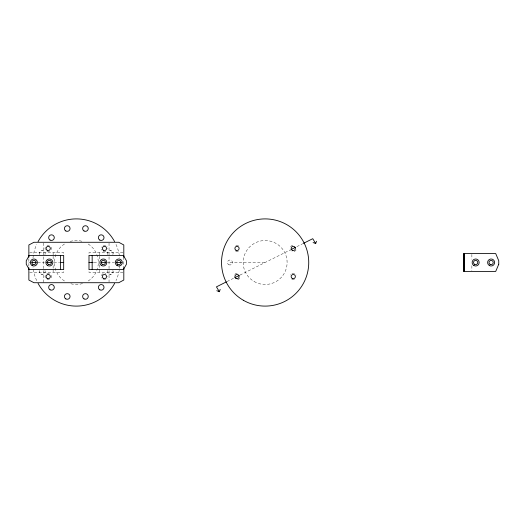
<?xml version="1.0" encoding="UTF-8"?>
<svg xmlns="http://www.w3.org/2000/svg" width="525" height="525" viewBox="0 0 525 525"><rect width="100%" height="100%" fill="white"/><g stroke="black" fill="none" stroke-linecap="round" stroke-linejoin="round"><path stroke-width="0.39" stroke-dasharray="2.62 1.97" d="M39.572 253.162L39.815 252.243M113.105 271.838L112.868 272.757M44.973 272.678L44.828 272.974M107.704 252.322L107.848 252.026M227.076 281.531L233.461 278.342M239.932 275.107L290.345 249.893M296.874 246.632L302.649 243.744M41.554 250.707L42.492 250.589M111.129 274.293L110.184 274.411M29.682 252.571L63.683 252.571L63.683 255.465M123.001 252.571L89.001 252.571L89.001 255.465M28.868 262.5L31.067 262.5M37.774 262.5L44.271 262.5M53.97 262.5L59.633 262.5M93.857 262.5L98.713 262.5M107.618 262.5L114.47 262.5M229.976 262.5L265.138 262.5M29.682 272.429L63.683 272.429L63.683 269.535M123.001 272.429L89.001 272.429L89.001 269.535M110.184 250.589L111.129 250.707M42.492 274.411L41.554 274.293M107.848 272.974L107.704 272.678M44.828 252.026L44.973 252.322M112.868 252.243L113.105 253.162M39.815 272.757L39.572 271.838M471.87 254.382L471.87 259.252M471.87 265.748L471.87 270.618M123.808 257.033L123.808 267.967M109.043 243.088L109.043 256.029M109.043 256.837L109.043 269.778M109.043 270.585L109.043 281.912M99.547 252.571L99.547 255.465M99.547 256.246L99.547 260.157M99.547 264.843L99.547 268.754M99.547 269.535L99.547 272.429M53.13 252.571L53.13 255.465M53.13 256.246L53.13 259.376M53.13 265.624L53.13 268.754M53.13 269.535L53.13 272.429M43.641 243.088L43.641 256.029M43.641 256.837L43.641 269.778M43.641 270.585L43.641 282.719M28.868 258.832L28.868 266.168M238.324 251.311A3.163 3.163 0 0 1 234.773 250.674M235.902 245.47A3.163 3.163 0 0 1 239.676 246.724M239.676 278.276A3.163 3.163 0 0 1 235.902 279.53M234.773 274.326A3.163 3.163 0 0 1 238.324 273.689M294.374 279.53A3.163 3.163 0 0 1 290.607 278.276M290.496 275.048A3.163 3.163 0 0 1 290.738 274.667M291.952 273.689A3.163 3.163 0 0 1 296.048 275.048M296.048 249.952A3.163 3.163 0 0 1 291.952 251.311M290.738 250.333A3.163 3.163 0 0 1 290.496 249.952M290.607 246.724A3.163 3.163 0 0 1 294.374 245.47M119.831 265.611A43.601 43.601 0 0 1 115.999 280.613M36.678 280.613A43.601 43.601 0 0 1 32.99 267.159M32.99 257.841A43.601 43.601 0 0 1 36.678 244.387M115.999 244.387A43.601 43.601 0 0 1 119.693 257.841M88.22 244.013A21.978 21.978 0 0 1 88.22 280.987M82.53 283.585A21.978 21.978 0 0 1 70.147 283.585M64.457 280.987A21.978 21.978 0 0 1 64.457 244.013M70.147 241.415A21.978 21.978 0 0 1 82.53 241.415M51.174 247.327A3.163 3.163 0 0 1 51.174 249.539M49.527 251.311A3.163 3.163 0 0 1 46.896 251.311M45.242 249.539A3.163 3.163 0 0 1 45.242 247.327M47.106 245.47A3.163 3.163 0 0 1 49.317 245.47M51.174 275.461A3.163 3.163 0 0 1 51.174 277.673M49.317 279.53A3.163 3.163 0 0 1 47.106 279.53M45.242 277.673A3.163 3.163 0 0 1 45.242 275.461M46.896 273.689A3.163 3.163 0 0 1 49.527 273.689M107.625 276.34A3.163 3.163 0 0 1 107.625 276.793M107.133 278.276A3.163 3.163 0 0 1 107.002 278.46M105.578 279.53A3.163 3.163 0 0 1 103.366 279.53M101.693 278.079A3.163 3.163 0 0 1 101.502 277.673M101.437 275.671A3.163 3.163 0 0 1 105.787 273.689M107.625 248.207A3.163 3.163 0 0 1 107.625 248.66M105.787 251.311A3.163 3.163 0 0 1 101.437 249.329M101.502 247.327A3.163 3.163 0 0 1 101.693 246.921M103.366 245.47A3.163 3.163 0 0 1 105.578 245.47M107.002 246.54A3.163 3.163 0 0 1 107.133 246.724M39.815 254.566A2.815 2.815 0 0 1 42.374 250.589A2.815 2.815 0 0 1 44.933 254.566M107.743 254.566A2.815 2.815 0 0 1 110.303 250.589A2.815 2.815 0 0 1 112.862 254.566M44.933 270.434A2.815 2.815 0 0 1 42.374 274.411A2.815 2.815 0 0 1 39.815 270.434M112.862 270.434A2.815 2.815 0 0 1 110.303 274.411A2.815 2.815 0 0 1 107.743 270.434M254.152 281.531A21.978 21.978 0 0 0 287.116 262.5A21.978 21.978 0 0 0 254.152 243.469A21.978 21.978 0 0 0 254.152 281.531M228.624 264.58A2.481 2.481 0 0 0 232.457 262.631A2.481 2.481 0 0 0 228.854 260.288A2.481 2.481 0 0 0 228.624 264.58"/><path stroke-width="0.79" d="M216.792 290.706L219.378 291.71L220.185 289.393M313.103 242.55L315.689 243.554L316.496 241.238M29.295 255.465L26.25 260.741L26.25 264.259L29.295 269.535M123.388 269.535L126.433 264.259L126.433 260.741L123.388 255.465M226.367 281.886L216.438 286.853L219.378 291.71M234.885 277.627L239.203 275.467M291.08 249.532L295.437 247.354M303.371 243.383L312.749 238.698L315.689 243.554M28.868 255.465L63.683 255.465L63.683 269.535L28.868 269.535M123.808 255.465L89.001 255.465L89.001 269.535L123.808 269.535M32.11 262.5L36.159 262.5M46.679 262.5L51.535 262.5M60.441 262.5L63.683 262.5M89.001 262.5L93.043 262.5M101.141 262.5L105.998 262.5M116.524 262.5L121.38 262.5M464.481 253.568L464.481 271.432M464.133 253.568L464.133 271.432M123.808 257.204L123.808 244.972L118.768 242.281L33.915 242.281L28.868 244.972L28.868 257.204M123.808 267.796L123.808 280.028L118.768 282.719L33.915 282.719L28.868 280.028L28.868 267.796M92.164 255.465L92.164 269.535M60.519 255.465L60.519 269.535M114.607 283.395A43.601 43.601 0 0 1 38.069 283.395M38.069 241.605A43.601 43.601 0 0 1 114.607 241.605M498.75 264.259L495.705 271.432L463.431 271.432L463.431 253.568L495.705 253.568L498.75 260.741L498.75 264.259M117.744 264.324A2.107 2.107 0 0 0 120.907 262.5A2.107 2.107 0 0 0 117.744 260.676A2.107 2.107 0 0 0 117.744 264.324M102.27 264.324A2.107 2.107 0 0 0 105.44 262.5A2.107 2.107 0 0 0 102.27 260.676A2.107 2.107 0 0 0 102.27 264.324M117.042 265.545A3.518 3.518 0 0 0 122.312 262.5A3.518 3.518 0 0 0 117.042 259.455A3.518 3.518 0 0 0 117.042 265.545M101.568 265.545A3.518 3.518 0 0 0 106.844 262.5A3.518 3.518 0 0 0 101.568 259.455A3.518 3.518 0 0 0 101.568 265.545M32.826 264.324A2.107 2.107 0 0 0 35.989 262.5A2.107 2.107 0 0 0 32.826 260.676A2.107 2.107 0 0 0 32.826 264.324M48.3 264.324A2.107 2.107 0 0 0 51.463 262.5A2.107 2.107 0 0 0 48.3 260.676A2.107 2.107 0 0 0 48.3 264.324M32.123 265.545A3.518 3.518 0 0 0 37.4 262.5A3.518 3.518 0 0 0 32.123 259.455A3.518 3.518 0 0 0 32.123 265.545M47.598 265.545A3.518 3.518 0 0 0 52.867 262.5A3.518 3.518 0 0 0 47.598 259.455A3.518 3.518 0 0 0 47.598 265.545M243.338 300.261A43.601 43.601 0 0 0 308.739 262.5A43.601 43.601 0 0 0 243.338 224.739A43.601 43.601 0 0 0 243.338 300.261M235.955 250.261A2.107 2.107 0 0 0 239.118 248.437A2.107 2.107 0 0 0 235.955 246.606A2.107 2.107 0 0 0 235.955 250.261M292.215 250.261A2.107 2.107 0 0 0 295.378 248.437A2.107 2.107 0 0 0 292.215 246.606A2.107 2.107 0 0 0 292.215 250.261M292.215 278.394A2.107 2.107 0 0 0 295.378 276.563A2.107 2.107 0 0 0 292.215 274.739A2.107 2.107 0 0 0 292.215 278.394M235.955 278.394A2.107 2.107 0 0 0 239.118 276.563A2.107 2.107 0 0 0 235.955 274.739A2.107 2.107 0 0 0 235.955 278.394M47.158 250.261A2.107 2.107 0 0 0 50.321 248.437A2.107 2.107 0 0 0 47.158 246.606A2.107 2.107 0 0 0 47.158 250.261M103.418 250.261A2.107 2.107 0 0 0 106.582 248.437A2.107 2.107 0 0 0 103.418 246.606A2.107 2.107 0 0 0 103.418 250.261M103.418 278.394A2.107 2.107 0 0 0 106.582 276.563A2.107 2.107 0 0 0 103.418 274.739A2.107 2.107 0 0 0 103.418 278.394M47.158 278.394A2.107 2.107 0 0 0 50.321 276.563A2.107 2.107 0 0 0 47.158 274.739A2.107 2.107 0 0 0 47.158 278.394M50.072 240.069A2.815 2.815 0 0 0 54.292 237.635A2.815 2.815 0 0 0 50.072 235.2A2.815 2.815 0 0 0 50.072 240.069M65.835 230.974A2.815 2.815 0 0 0 70.055 228.532A2.815 2.815 0 0 0 65.835 226.098A2.815 2.815 0 0 0 65.835 230.974M99.796 240.069A2.815 2.815 0 0 0 104.016 237.635A2.815 2.815 0 0 0 99.796 235.2A2.815 2.815 0 0 0 99.796 240.069M84.033 230.974A2.815 2.815 0 0 0 88.252 228.532A2.815 2.815 0 0 0 84.033 226.098A2.815 2.815 0 0 0 84.033 230.974M50.072 289.8A2.815 2.815 0 0 0 54.292 287.365A2.815 2.815 0 0 0 50.072 284.931A2.815 2.815 0 0 0 50.072 289.8M65.835 298.902A2.815 2.815 0 0 0 70.055 296.467A2.815 2.815 0 0 0 65.835 294.026A2.815 2.815 0 0 0 65.835 298.902M99.796 289.8A2.815 2.815 0 0 0 104.016 287.365A2.815 2.815 0 0 0 99.796 284.931A2.815 2.815 0 0 0 99.796 289.8M84.033 298.902A2.815 2.815 0 0 0 88.252 296.467A2.815 2.815 0 0 0 84.033 294.026A2.815 2.815 0 0 0 84.033 298.902M490.061 264.324A2.107 2.107 0 0 0 493.231 262.5A2.107 2.107 0 0 0 490.061 260.676A2.107 2.107 0 0 0 490.061 264.324M474.593 264.324A2.107 2.107 0 0 0 477.757 262.5A2.107 2.107 0 0 0 474.593 260.676A2.107 2.107 0 0 0 474.593 264.324M489.359 265.545A3.518 3.518 0 0 0 494.635 262.5A3.518 3.518 0 0 0 489.359 259.455A3.518 3.518 0 0 0 489.359 265.545M473.891 265.545A3.518 3.518 0 0 0 479.161 262.5A3.518 3.518 0 0 0 473.891 259.455A3.518 3.518 0 0 0 473.891 265.545"/></g></svg>
